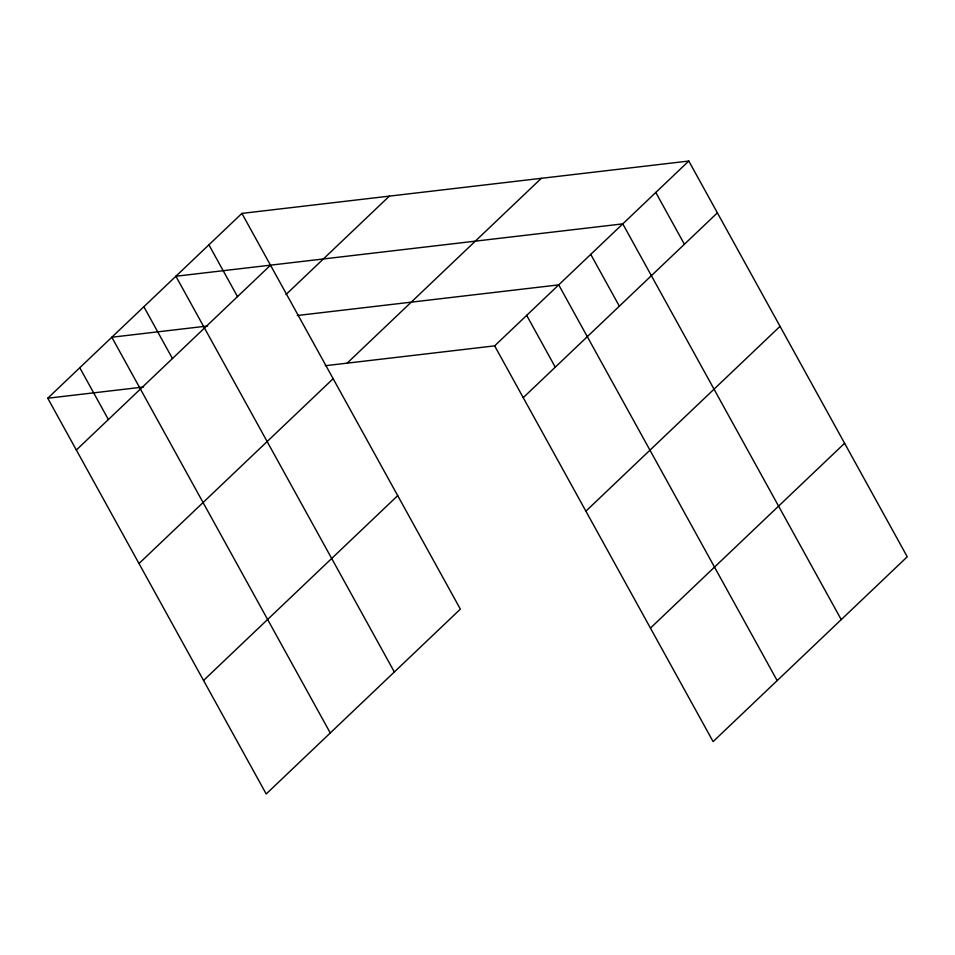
<?xml version="1.0" encoding="UTF-8"?>
<svg xmlns="http://www.w3.org/2000/svg" width="955" height="955" viewBox="0 0 955 955"><rect width="100%" height="100%" fill="white"/><g stroke="black" fill="none" stroke-linecap="round" stroke-linejoin="round"><path stroke-width="1.43" d="M241.901 213.407L460.358 609.135L266.206 793.963L47.75 398.223L241.901 213.407L688.794 161.037L907.25 556.777L713.099 741.593L494.642 345.865L325.249 365.717M76.34 450.032L270.504 265.204M285.987 294.546L389.377 196.121M347.166 363.139L541.318 178.322M139 563.522L333.152 378.705M494.642 345.865L688.794 161.037M203.546 680.461L397.71 495.633M523.233 397.662L717.396 212.846M585.893 511.164L780.044 326.335M650.439 628.104L844.602 443.275M207.677 326.001L111.819 337.234L330.275 732.974M297.28 315.508L558.711 284.877L777.167 680.605M47.75 398.223L143.608 387.002M655.787 192.456L684.389 244.265M841.236 619.616L622.779 223.876L175.887 276.246L394.343 671.974M590.751 254.376L619.341 306.173M526.671 315.365L555.273 367.174M208.894 244.826L237.497 296.623M143.859 306.746L172.449 358.543M79.79 367.735L108.381 419.532"/></g></svg>
